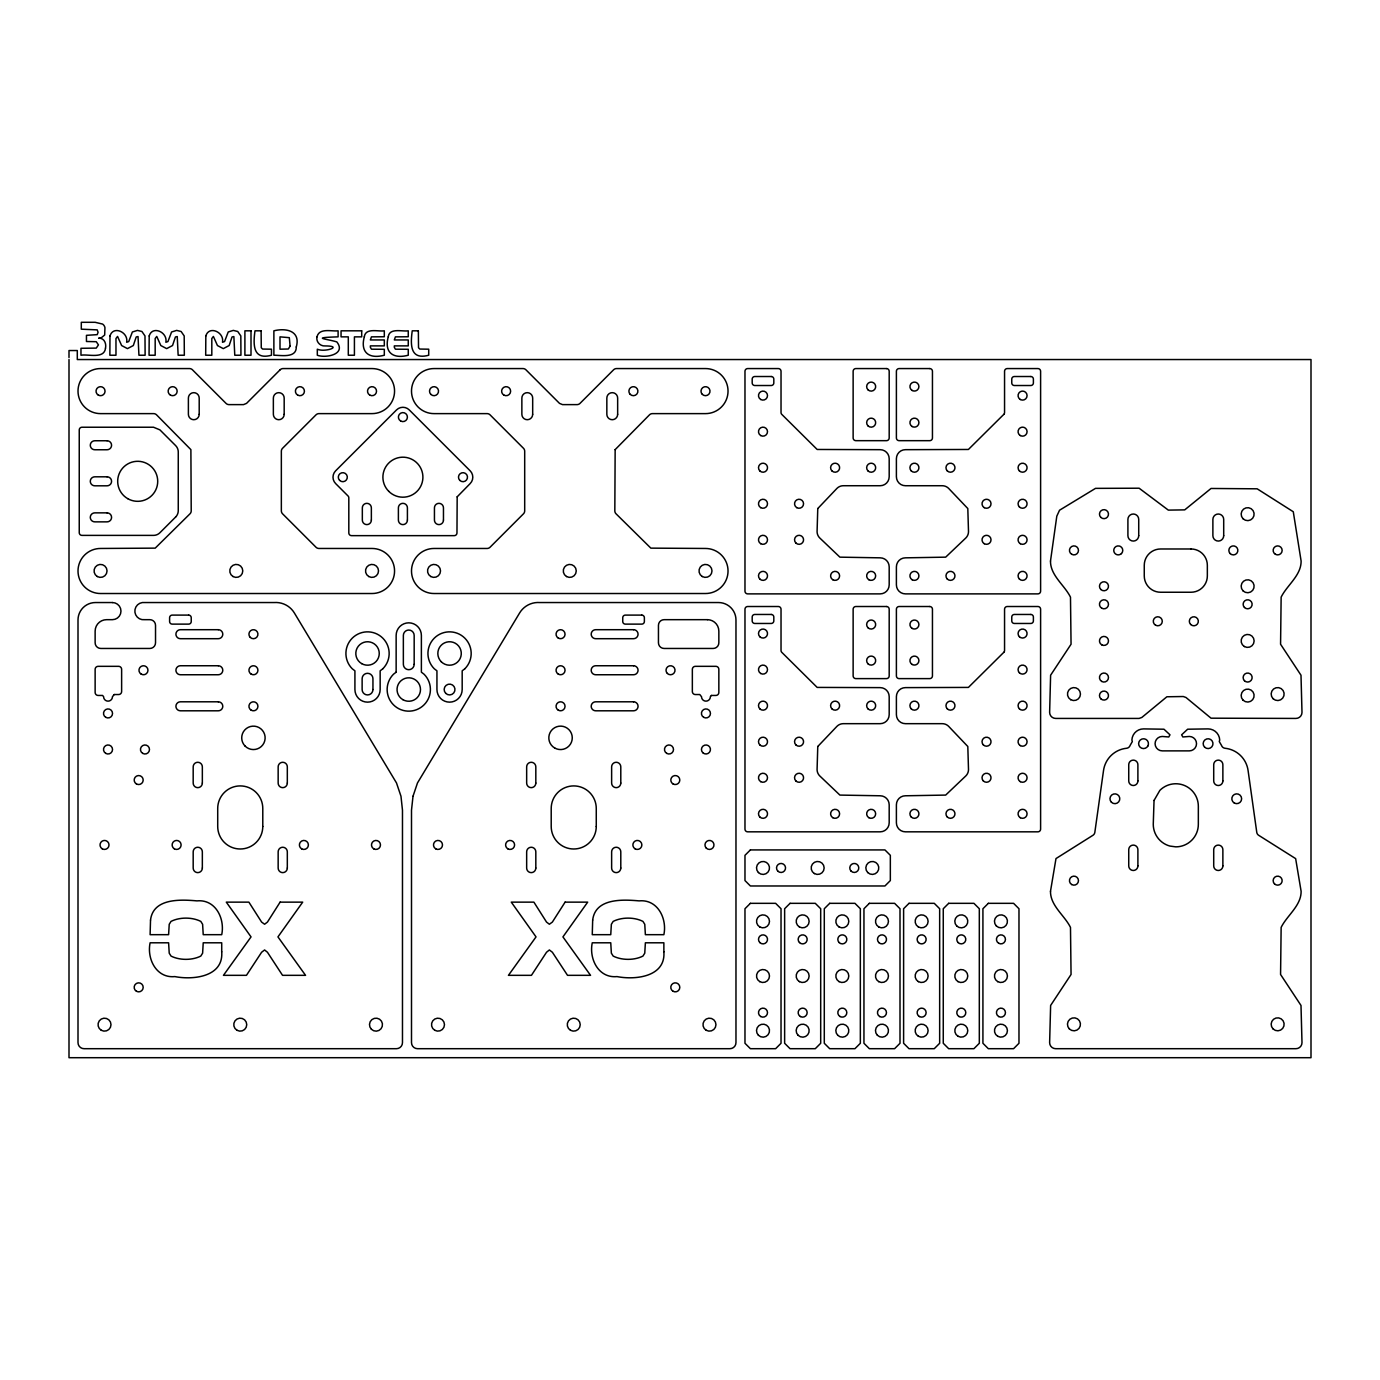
<?xml version="1.0" encoding="UTF-8"?>
<svg xmlns="http://www.w3.org/2000/svg" width="1380" height="1380" viewBox="0 0 1380 1380"><rect width="100%" height="100%" fill="white"/><g stroke="black" fill="none" stroke-linecap="round" stroke-linejoin="round"><path stroke-width="1.5" d="M69 357.558L69 350.537L77.297 350.537L77.297 359.542L1311 359.542L1311 1057.701L69 1057.701L69 359.542M1050.491 561.056C1050.335 575.512 1064.618 585.172 1070.483 597.161L1071.053 644.236L1050.611 675.217L1049.628 712.373A6.055 6.055 0 0 0 1055.683 718.428L1139.121 718.428L1141.847 717.445L1166.876 696.779L1183.281 696.52L1186.006 697.504L1211.036 718.187L1295.924 718.428A6.055 6.055 0 0 0 1301.995 712.373L1300.995 675.217L1280.571 644.236L1281.14 597.143C1287.005 585.172 1301.254 575.512 1301.116 561.056L1293.284 511.756L1257.163 488.813L1211.036 488.468L1184.73 509.875L1168.325 510.117L1139.121 488.209L1095.513 488.365L1059.547 510.22L1056.804 516.172L1050.491 561.056M1050.491 891.308C1050.335 905.763 1064.618 915.423 1070.483 927.412L1071.053 974.487L1050.629 1005.451L1049.628 1042.624A6.055 6.055 0 0 0 1055.683 1048.697L1295.924 1048.697A6.055 6.055 0 0 0 1301.995 1042.624L1300.995 1005.451L1280.571 974.487L1281.14 927.395C1287.005 915.423 1301.254 905.763 1301.116 891.308L1295.648 858.619L1258.784 835.366A4.244 4.244 0 0 1 1256.766 832.33L1248.072 770.454A25.927 25.927 0 0 0 1225.078 748.27A4.244 4.244 0 0 1 1221.507 745.407L1219.282 741.577L1219.713 740.008A11.627 11.627 0 0 0 1208.087 728.899L1187.645 729.209L1181.625 734.816L1182.85 736.972L1189.319 736.454A7.21 7.21 0 0 1 1196.529 743.665A7.21 7.21 0 0 1 1189.319 750.875L1162.288 750.875A7.21 7.21 0 0 1 1155.077 743.665A7.21 7.21 0 0 1 1162.288 736.454L1168.756 736.972L1169.981 734.816L1163.961 729.209L1143.52 728.899A11.627 11.627 0 0 0 1131.893 740.008L1132.324 741.577L1130.117 745.407A4.244 4.244 0 0 1 1126.528 748.27A25.927 25.927 0 0 0 1103.534 770.454L1094.84 832.33A4.244 4.244 0 0 1 1092.822 835.366L1055.993 858.567L1050.491 891.308M364.32 336.789C360.094 352.28 368.839 359.3 384.313 355.229L384.313 349.295L371.427 349.192L370.358 347.26L370.358 345.88L384.313 345.88L384.313 339.946L370.358 339.946L371.444 336.858L384.313 336.755L384.313 330.821C378.396 331.804 365.493 327.474 364.32 336.789M388.263 336.789C384.037 352.28 392.8 359.3 408.256 355.229L408.256 349.295L395.387 349.192L394.318 347.26L394.318 345.88L408.256 345.88L408.256 339.946L394.318 339.946L395.405 336.858L408.256 336.755L408.256 330.821C402.339 331.804 389.453 327.474 388.263 336.789M150.524 920.081L150.109 934.674L168.601 934.674L169.222 924.307L171.034 921.392C179.659 917.027 192.165 917.027 200.79 921.392L202.619 924.307L203.222 934.674L221.714 934.674C225.113 918.631 215.487 899.035 196.961 900.881C180.815 899.467 153.18 897.932 150.524 920.081M221.714 951.838C223.681 977.006 192.993 980.145 174.863 976.591C156.337 978.437 146.711 958.841 150.109 942.799L168.601 942.799L169.222 953.166L171.034 956.081C179.659 960.446 192.165 960.446 200.79 956.081L202.619 953.166L203.222 942.799L221.714 942.799L221.714 951.838M296.286 346.966C296.493 358.507 280.727 355.178 273.878 355.229L273.878 330.821C286.626 327.612 300.788 331.217 296.286 346.966M592.676 920.081L592.261 934.674L610.754 934.674L611.357 924.307L613.186 921.392C621.811 917.027 634.317 917.027 642.942 921.392L644.77 924.307L645.374 934.674L663.866 934.674C667.264 918.631 657.639 899.035 639.113 900.881C622.966 899.467 595.332 897.932 592.676 920.081M663.866 951.838C665.816 977.006 635.128 980.145 617.015 976.591C598.489 978.437 588.863 958.841 592.261 942.799L610.754 942.799L611.357 953.166L613.186 956.081C621.811 960.446 634.317 960.446 642.942 956.081L644.77 953.166L645.374 942.799L663.866 942.799L663.866 951.838M109.986 335.927L109.865 355.229L115.972 355.229L115.972 338.514L117.559 336.427L121.63 345.552L127.46 348.623L133.325 345.535L136.206 336.962L138.035 336.565L138.932 355.229L145.124 355.229L144.986 335.927L141.916 331.493L137.483 330.406L132.376 331.976L128.737 341.55L126.65 342.274C128.685 332.166 113.195 325.231 109.986 335.927M149.195 335.927L149.057 355.229L155.181 355.229L155.181 338.514L156.751 336.427L160.822 345.552L166.67 348.623L172.535 345.535L175.415 336.962L177.244 336.565L178.141 355.229L184.334 355.229L184.196 335.927L181.108 331.493L176.675 330.406L171.586 331.976L167.946 341.55L165.859 342.274C167.877 332.166 152.404 325.231 149.195 335.927M205.827 335.927L205.689 355.229L211.813 355.229L211.813 338.514L213.383 336.427L217.454 345.552L223.301 348.623L229.166 345.535L232.03 336.962L233.876 336.565L234.773 355.229L240.948 355.229L240.827 335.927L237.739 331.493L233.306 330.406L228.218 331.976L224.578 341.55L222.49 342.274C224.509 332.166 209.036 325.231 205.827 335.927M317.021 336.737C315.761 341.705 320.212 346.415 325.197 345.932C343.706 345.966 324.887 352.728 317.314 349.192L317.314 355.229C325.49 358.403 346.604 354.488 336.858 341.93C326.991 338.825 309.344 337.755 338.1 336.858L338.1 330.821C331.804 331.631 319.263 327.595 317.021 336.737M105.501 348.157C104.276 359.387 87.82 353.866 80.972 355.229L80.972 348.295L96.272 348.105L98.429 344.897L96.272 341.705L86.457 341.498L86.457 335.34L97.204 334.65L98.084 332.27L97.204 329.872L81.299 329.182L81.299 322.299L95.151 322.299L102.586 324.076A5.71 5.71 0 0 1 104.949 327.698L104.673 335.03L101.309 337.755L98.67 338.152C104.173 337.841 106.536 343.447 105.501 348.157M413.017 796.243L411.499 810.181L411.499 1042.624A6.055 6.055 0 0 0 417.502 1048.697L729.917 1048.697A6.055 6.055 0 0 0 735.971 1042.624L735.971 619.982A17.44 17.44 0 0 0 718.532 602.543L539.752 602.543A21.649 21.649 0 0 0 519.605 612.979L417.485 782.943L413.017 796.243M1154.042 800.452L1153.266 824.309A22.529 22.529 0 0 0 1169.964 846.078L1175.812 846.854A22.529 22.529 0 0 0 1198.34 824.309L1198.34 806.282A22.529 22.529 0 0 0 1159.873 790.361L1154.042 800.452M290.093 346.121L288.351 349.002L280.002 349.192L280.002 336.858L289.317 337.669L290.093 346.121M457.177 496.834L456.97 532.939A2.708 2.708 0 0 1 454.279 535.647L351.521 535.647A2.708 2.708 0 0 1 348.812 532.939L348.812 497.87A2.708 2.708 0 0 0 348.019 495.955L335.633 483.569A9.005 9.005 0 0 1 335.633 470.822L396.526 409.929A9.005 9.005 0 0 1 409.274 409.929L470.166 470.822A9.005 9.005 0 0 1 470.166 483.569L457.177 496.834M615.152 449.639L614.825 510.841A4.244 4.244 0 0 0 616.067 513.826L650.843 548.136L705.508 548.464A22.529 22.529 0 0 1 728.036 570.992A22.529 22.529 0 0 1 705.508 593.521L434.027 593.521A22.529 22.529 0 0 1 411.499 570.992A22.529 22.529 0 0 1 434.027 548.464L487.071 548.464A4.244 4.244 0 0 0 490.073 547.222L523.451 513.826A4.244 4.244 0 0 0 524.693 510.841L524.693 451.26A4.244 4.244 0 0 0 523.451 448.259L490.073 414.863A4.244 4.244 0 0 0 487.071 413.621L434.027 413.621A22.529 22.529 0 0 1 411.499 391.092A22.529 22.529 0 0 1 434.027 368.564L522.951 368.564A4.244 4.244 0 0 1 525.935 369.805L559.504 403.374L562.505 404.616L577.03 404.616A4.244 4.244 0 0 0 580.014 403.374L613.582 369.805A4.244 4.244 0 0 1 616.584 368.564L705.508 368.564A22.529 22.529 0 0 1 728.036 391.092A22.529 22.529 0 0 1 705.508 413.621L652.464 413.621A4.244 4.244 0 0 0 649.462 414.863L615.152 449.639M817.771 508.547L817.081 531.576A9.005 9.005 0 0 0 819.72 537.941L839.903 557.158L880.181 557.831A9.005 9.005 0 0 1 889.186 566.852L889.186 584.879A9.005 9.005 0 0 1 880.181 593.883L747.684 593.883A2.708 2.708 0 0 1 744.976 591.192L744.976 371.272A2.708 2.708 0 0 1 747.684 368.564L778.32 368.564A2.708 2.708 0 0 1 781.028 371.272L781.028 412.499A2.708 2.708 0 0 0 781.822 414.414L817.167 449.466L880.181 449.673A9.005 9.005 0 0 1 889.186 458.695L889.186 476.721A9.005 9.005 0 0 1 880.181 485.726L843.352 485.726A9.005 9.005 0 0 0 836.97 488.365L817.771 508.547M817.771 746.494L817.081 769.523A9.005 9.005 0 0 0 819.72 775.888L839.903 795.087L880.181 795.777A9.005 9.005 0 0 1 889.186 804.799L889.186 822.825A9.005 9.005 0 0 1 880.181 831.83L747.684 831.83A2.708 2.708 0 0 1 744.976 829.139L744.976 609.218A2.708 2.708 0 0 1 747.684 606.51L778.32 606.51A2.708 2.708 0 0 1 781.028 609.218L781.028 650.446A2.708 2.708 0 0 0 781.822 652.361L817.167 687.413L880.181 687.62A9.005 9.005 0 0 1 889.186 696.641L889.186 714.668A9.005 9.005 0 0 1 880.181 723.672L843.352 723.672A9.005 9.005 0 0 0 836.97 726.311L817.771 746.494M280.106 902.141L267.444 922.082L264.598 924.238L261.613 922.082L248.883 902.141L226.303 902.141L251.039 936.899L223.457 975.332L246.451 975.332L261.613 952.252L264.598 949.958L267.444 952.252L282.538 975.332L305.549 975.332L277.949 936.899L302.686 902.141L280.106 902.141M565.093 902.141L552.362 922.082L549.378 924.238L546.532 922.082L533.888 902.141L511.29 902.141L536.027 936.899L508.444 975.332L531.438 975.332L546.532 952.252L549.378 949.958L552.362 952.252L567.525 975.332L590.536 975.332L562.937 936.899L587.673 902.141L565.093 902.141M1147.798 746.132L1147.004 747.149A4.916 4.916 0 0 1 1138.914 745.355A4.916 4.916 0 0 1 1143.968 738.783A4.916 4.916 0 0 1 1147.798 746.132M114.195 694.537L112.453 696.727A4.416 4.416 0 0 1 108.02 701.144A4.416 4.416 0 0 1 103.604 696.727L102.586 695.451L98.135 695.451A2.984 2.984 0 0 1 95.134 692.45L95.134 669.335A2.984 2.984 0 0 1 98.135 666.333L118.646 666.333A2.984 2.984 0 0 1 121.63 669.335L121.63 691.553A2.984 2.984 0 0 1 118.646 694.537L114.195 694.537M711.39 695.451L710.372 696.727A4.416 4.416 0 0 1 705.956 701.144A4.416 4.416 0 0 1 701.523 696.727L699.781 694.537L695.33 694.537A2.984 2.984 0 0 1 692.346 691.553L692.346 669.335A2.984 2.984 0 0 1 695.33 666.333L715.858 666.333A2.984 2.984 0 0 1 718.842 669.335L718.842 692.45A2.984 2.984 0 0 1 715.858 695.451L711.39 695.451M280.106 369.805L246.537 403.374L243.536 404.616L229.028 404.616A4.244 4.244 0 0 1 226.027 403.374L192.458 369.805A4.244 4.244 0 0 0 189.457 368.564L100.55 368.564A22.529 22.529 0 0 0 78.005 391.092A22.529 22.529 0 0 0 100.55 413.621L153.594 413.621A4.244 4.244 0 0 1 156.578 414.863L190.888 449.639L191.216 510.841A4.244 4.244 0 0 1 189.974 513.826L155.216 548.136L100.55 548.464A22.529 22.529 0 0 0 78.005 570.992A22.529 22.529 0 0 0 100.55 593.521L372.014 593.521A22.529 22.529 0 0 0 394.559 570.992A22.529 22.529 0 0 0 372.014 548.464L318.97 548.464A4.244 4.244 0 0 1 315.986 547.222L282.589 513.826A4.244 4.244 0 0 1 281.348 510.841L281.348 451.26A4.244 4.244 0 0 1 282.589 448.259L315.986 414.863A4.244 4.244 0 0 1 318.97 413.621L372.014 413.621A22.529 22.529 0 0 0 394.559 391.092A22.529 22.529 0 0 0 372.014 368.564L283.107 368.564A4.244 4.244 0 0 0 280.106 369.805M175.622 517.034L159.908 532.749A9.005 9.005 0 0 1 153.525 535.388L81.955 535.388A2.708 2.708 0 0 1 79.246 532.68L79.246 429.939A2.708 2.708 0 0 1 81.955 427.231L153.525 427.231L159.908 429.87L175.622 445.585A9.005 9.005 0 0 1 178.262 451.967L178.262 510.652A9.005 9.005 0 0 1 175.622 517.034M1003.76 414.414L968.415 449.466L905.418 449.673A9.005 9.005 0 0 0 896.396 458.695L896.396 476.721A9.005 9.005 0 0 0 905.418 485.726L942.23 485.726A9.005 9.005 0 0 1 948.612 488.365L967.811 508.547L968.501 531.576A9.005 9.005 0 0 1 965.862 537.941L945.68 557.158L905.418 557.831A9.005 9.005 0 0 0 896.396 566.852L896.396 584.879A9.005 9.005 0 0 0 905.418 593.883L1037.898 593.883A2.708 2.708 0 0 0 1040.606 591.192L1040.606 371.272A2.708 2.708 0 0 0 1037.898 368.564L1007.262 368.564A2.708 2.708 0 0 0 1004.554 371.272L1004.554 412.499A2.708 2.708 0 0 1 1003.76 414.414M750.392 849.925L744.976 855.324L744.976 880.561L750.392 885.977L884.942 885.977L890.341 880.561L890.341 855.324L884.942 849.925L750.392 849.925M750.392 903.331L744.976 908.73L744.976 1043.28L750.392 1048.697L775.629 1048.697L781.028 1043.28L781.028 908.73L775.629 903.331L750.392 903.331M1003.76 652.361L968.415 687.413L905.418 687.62A9.005 9.005 0 0 0 896.396 696.641L896.396 714.668A9.005 9.005 0 0 0 905.418 723.672L942.23 723.672A9.005 9.005 0 0 1 948.612 726.311L967.811 746.494L968.501 769.523A9.005 9.005 0 0 1 965.862 775.888L945.68 795.087L905.418 795.777A9.005 9.005 0 0 0 896.396 804.799L896.396 822.825A9.005 9.005 0 0 0 905.418 831.83L1037.898 831.83A2.708 2.708 0 0 0 1040.606 829.139L1040.606 609.218A2.708 2.708 0 0 0 1037.898 606.51L1007.262 606.51A2.708 2.708 0 0 0 1004.554 609.218L1004.554 650.446A2.708 2.708 0 0 1 1003.76 652.361M790.05 903.331L784.634 908.73L784.634 1043.28L790.05 1048.697L815.287 1048.697L820.686 1043.28L820.686 908.73L815.287 903.331L790.05 903.331M829.708 903.331L824.291 908.73L824.291 1043.28L829.708 1048.697L854.945 1048.697L860.344 1043.28L860.344 908.73L854.945 903.331L829.708 903.331M869.366 903.331L863.949 908.73L863.949 1043.28L869.366 1048.697L894.602 1048.697L900.002 1043.28L900.002 908.73L894.602 903.331L869.366 903.331M909.023 903.331L903.607 908.73L903.607 1043.28L909.023 1048.697L934.26 1048.697L939.659 1043.28L939.659 908.73L934.26 903.331L909.023 903.331M948.681 903.331L943.265 908.73L943.265 1043.28L948.681 1048.697L973.918 1048.697L979.317 1043.28L979.317 908.73L973.918 903.331L948.681 903.331M988.339 903.331L982.922 908.73L982.922 1043.28L988.339 1048.697L1013.576 1048.697L1018.975 1043.28L1018.975 908.73L1013.576 903.331L988.339 903.331M382.829 668.765L380.156 670.818L380.156 689.534A12.61 12.61 0 0 1 367.546 702.144A12.61 12.61 0 0 1 354.919 689.534L354.919 670.818L352.245 668.765A21.631 21.631 0 0 1 352.245 638.181A21.631 21.631 0 0 1 382.829 638.181A21.631 21.631 0 0 1 382.829 668.765M396.146 672.181L393.473 674.234A21.631 21.631 0 0 0 393.473 704.818A21.631 21.631 0 0 0 424.074 704.818A21.631 21.631 0 0 0 424.074 674.234L421.383 672.181L421.383 635.456A12.61 12.61 0 0 0 408.773 622.829A12.61 12.61 0 0 0 396.146 635.456L396.146 672.181M464.853 668.765L462.179 670.818L462.179 689.534A12.61 12.61 0 0 1 449.552 702.144A12.61 12.61 0 0 1 436.943 689.534L436.943 670.818L434.269 668.765A21.631 21.631 0 0 1 434.269 638.181A21.631 21.631 0 0 1 464.853 638.181A21.631 21.631 0 0 1 464.853 668.765M1121.44 553.587L1120.508 554.294A4.502 4.502 0 0 1 1113.781 550.982A4.502 4.502 0 0 1 1119.422 546.049L1120.508 546.497A4.502 4.502 0 0 1 1121.44 553.587M251.005 330.821L244.898 330.821L244.898 355.229L251.005 355.229L251.005 330.821M261.113 330.821L254.989 330.821C253.058 344.828 252.868 360.318 271.463 355.229L271.463 349.192L262.562 349.054L261.269 347.743L261.113 330.821M361.698 330.821L341.05 330.821L341.05 336.858L348.295 336.858L348.295 355.229L354.419 355.229L354.419 336.858L361.698 336.858L361.698 330.821M418.364 330.821L412.24 330.821C410.309 344.828 410.119 360.318 428.714 355.229L428.714 349.192L419.813 349.054L418.52 347.743L418.364 330.821M886.477 368.564L855.841 368.564A2.708 2.708 0 0 0 853.133 371.272L853.133 437.96A2.708 2.708 0 0 0 855.841 440.669L886.477 440.669A2.708 2.708 0 0 0 889.186 437.96L889.186 371.272A2.708 2.708 0 0 0 886.477 368.564M929.741 368.564L899.105 368.564A2.708 2.708 0 0 0 896.396 371.272L896.396 437.96A2.708 2.708 0 0 0 899.105 440.669L929.741 440.669A2.708 2.708 0 0 0 932.449 437.96L932.449 371.272A2.708 2.708 0 0 0 929.741 368.564M771.23 376.516L754.791 376.516A2.588 2.588 0 0 0 752.186 379.103L752.186 382.933A2.588 2.588 0 0 0 754.791 385.52L771.23 385.52A2.588 2.588 0 0 0 773.818 382.933L773.818 379.103A2.588 2.588 0 0 0 771.23 376.516M1030.808 376.516L1014.369 376.516A2.588 2.588 0 0 0 1011.764 379.103L1011.764 382.933A2.588 2.588 0 0 0 1014.369 385.52L1030.808 385.52A2.588 2.588 0 0 0 1033.396 382.933L1033.396 379.103A2.588 2.588 0 0 0 1030.808 376.516M107.054 440.755L94.806 440.755A4.502 4.502 0 0 0 90.287 445.257A4.502 4.502 0 0 0 94.806 449.759L107.054 449.759A4.502 4.502 0 0 0 111.573 445.257A4.502 4.502 0 0 0 107.054 440.755M107.054 476.807L94.806 476.807A4.502 4.502 0 0 0 90.287 481.31A4.502 4.502 0 0 0 94.806 485.812L107.054 485.812A4.502 4.502 0 0 0 111.573 481.31A4.502 4.502 0 0 0 107.054 476.807M107.054 512.86L94.806 512.86A4.502 4.502 0 0 0 90.287 517.362A4.502 4.502 0 0 0 94.806 521.864L107.054 521.864A4.502 4.502 0 0 0 111.573 517.362A4.502 4.502 0 0 0 107.054 512.86M1191.044 548.981L1160.58 548.981A16.319 16.319 0 0 0 1144.262 565.283L1144.262 575.926A16.319 16.319 0 0 0 1160.58 592.244L1191.044 592.244A16.319 16.319 0 0 0 1207.345 575.926L1207.345 565.283A16.319 16.319 0 0 0 1191.044 548.981M112.418 602.543L95.444 602.543A17.44 17.44 0 0 0 78.005 619.982L78.005 1042.624A6.055 6.055 0 0 0 84.077 1048.697L396.474 1048.697A6.055 6.055 0 0 0 402.477 1042.624L402.477 810.181L400.976 796.243L396.491 782.943L294.371 612.979A21.649 21.649 0 0 0 274.223 602.543L142.347 602.543A8.642 8.642 0 0 0 134.93 612.254A8.642 8.642 0 0 0 144.641 619.672L149.868 619.672A5.658 5.658 0 0 1 155.526 625.33L155.526 642.787A5.658 5.658 0 0 1 149.868 648.462L100.792 648.462A5.658 5.658 0 0 1 95.134 642.787L95.134 631.109A11.454 11.454 0 0 1 106.588 619.672L112.418 619.672A8.556 8.556 0 0 0 120.974 611.099A8.556 8.556 0 0 0 112.418 602.543M886.477 606.51L855.841 606.51A2.708 2.708 0 0 0 853.133 609.218L853.133 675.907A2.708 2.708 0 0 0 855.841 678.615L886.477 678.615A2.708 2.708 0 0 0 889.186 675.907L889.186 609.218A2.708 2.708 0 0 0 886.477 606.51M929.741 606.51L899.105 606.51A2.708 2.708 0 0 0 896.396 609.218L896.396 675.907A2.708 2.708 0 0 0 899.105 678.615L929.741 678.615A2.708 2.708 0 0 0 932.449 675.907L932.449 609.218A2.708 2.708 0 0 0 929.741 606.51M771.23 614.462L754.791 614.462A2.588 2.588 0 0 0 752.186 617.05L752.186 620.879A2.588 2.588 0 0 0 754.791 623.467L771.23 623.467A2.588 2.588 0 0 0 773.818 620.879L773.818 617.05A2.588 2.588 0 0 0 771.23 614.462M1030.808 614.462L1014.369 614.462A2.588 2.588 0 0 0 1011.764 617.05L1011.764 620.879A2.588 2.588 0 0 0 1014.369 623.467L1030.808 623.467A2.588 2.588 0 0 0 1033.396 620.879L1033.396 617.05A2.588 2.588 0 0 0 1030.808 614.462M188.646 615.101L172.207 615.101A2.588 2.588 0 0 0 169.602 617.705L169.602 621.518A2.588 2.588 0 0 0 172.207 624.122L188.646 624.122A2.588 2.588 0 0 0 191.234 621.518L191.234 617.705A2.588 2.588 0 0 0 188.646 615.101M641.786 615.101L625.347 615.101A2.588 2.588 0 0 0 622.742 617.705L622.742 621.518A2.588 2.588 0 0 0 625.347 624.122L641.786 624.122A2.588 2.588 0 0 0 644.374 621.518L644.374 617.705A2.588 2.588 0 0 0 641.786 615.101M707.388 619.672L664.108 619.672A5.658 5.658 0 0 0 658.45 625.33L658.45 642.787A5.658 5.658 0 0 0 664.108 648.462L713.184 648.462A5.658 5.658 0 0 0 718.842 642.787L718.842 631.109A11.454 11.454 0 0 0 707.388 619.672M218.282 629.694L180.418 629.694A4.502 4.502 0 0 0 175.916 634.196A4.502 4.502 0 0 0 180.418 638.698L218.282 638.698A4.502 4.502 0 0 0 222.784 634.196A4.502 4.502 0 0 0 218.282 629.694M633.558 629.694L595.712 629.694A4.502 4.502 0 0 0 591.192 634.196A4.502 4.502 0 0 0 595.712 638.698L633.558 638.698A4.502 4.502 0 0 0 638.06 634.196A4.502 4.502 0 0 0 633.558 629.694M218.282 665.747L180.418 665.747A4.502 4.502 0 0 0 175.916 670.249A4.502 4.502 0 0 0 180.418 674.751L218.282 674.751A4.502 4.502 0 0 0 222.784 670.249A4.502 4.502 0 0 0 218.282 665.747M633.558 665.747L595.712 665.747A4.502 4.502 0 0 0 591.192 670.249A4.502 4.502 0 0 0 595.712 674.751L633.558 674.751A4.502 4.502 0 0 0 638.06 670.249A4.502 4.502 0 0 0 633.558 665.747M218.282 701.799L180.418 701.799A4.502 4.502 0 0 0 175.916 706.301A4.502 4.502 0 0 0 180.418 710.803L218.282 710.803A4.502 4.502 0 0 0 222.784 706.301A4.502 4.502 0 0 0 218.282 701.799M633.558 701.799L595.712 701.799A4.502 4.502 0 0 0 591.192 706.301A4.502 4.502 0 0 0 595.712 710.803L633.558 710.803A4.502 4.502 0 0 0 638.06 706.301A4.502 4.502 0 0 0 633.558 701.799M1223.698 535.647L1223.698 519.432A5.399 5.399 0 0 0 1218.299 514.016A5.399 5.399 0 0 0 1212.882 519.432L1212.882 535.647A5.399 5.399 0 0 0 1218.299 541.064A5.399 5.399 0 0 0 1223.698 535.647M1222.87 780.925L1222.87 764.71A4.571 4.571 0 0 0 1218.299 760.121A4.571 4.571 0 0 0 1213.71 764.71L1213.71 780.925A4.571 4.571 0 0 0 1218.299 785.513A4.571 4.571 0 0 0 1222.87 780.925M1222.87 865.898L1222.87 849.683A4.571 4.571 0 0 0 1218.299 845.095A4.571 4.571 0 0 0 1213.71 849.683L1213.71 865.898A4.571 4.571 0 0 0 1218.299 870.487A4.571 4.571 0 0 0 1222.87 865.898M1138.724 535.647L1138.724 519.432A5.399 5.399 0 0 0 1133.325 514.016A5.399 5.399 0 0 0 1127.909 519.432L1127.909 535.647A5.399 5.399 0 0 0 1133.325 541.064A5.399 5.399 0 0 0 1138.724 535.647M1137.896 780.925L1137.896 764.71A4.571 4.571 0 0 0 1133.325 760.121A4.571 4.571 0 0 0 1128.737 764.71L1128.737 780.925A4.571 4.571 0 0 0 1133.325 785.513A4.571 4.571 0 0 0 1137.896 780.925M1137.896 865.898L1137.896 849.683A4.571 4.571 0 0 0 1133.325 845.095A4.571 4.571 0 0 0 1128.737 849.683L1128.737 865.898A4.571 4.571 0 0 0 1133.325 870.487A4.571 4.571 0 0 0 1137.896 865.898M620.793 783.081L620.793 766.849A4.571 4.571 0 0 0 616.222 762.278A4.571 4.571 0 0 0 611.633 766.849L611.633 783.081A4.571 4.571 0 0 0 616.222 787.652A4.571 4.571 0 0 0 620.793 783.081M620.793 868.055L620.793 851.822A4.571 4.571 0 0 0 616.222 847.251A4.571 4.571 0 0 0 611.633 851.822L611.633 868.055A4.571 4.571 0 0 0 616.222 872.626A4.571 4.571 0 0 0 620.793 868.055M617.654 414.293L617.654 398.078A5.399 5.399 0 0 0 612.254 392.662A5.399 5.399 0 0 0 606.838 398.078L606.838 414.293A5.399 5.399 0 0 0 612.254 419.71A5.399 5.399 0 0 0 617.654 414.293M596.264 826.465L596.264 808.439A22.529 22.529 0 0 0 573.735 785.91A22.529 22.529 0 0 0 551.207 808.439L551.207 826.465A22.529 22.529 0 0 0 573.735 848.993A22.529 22.529 0 0 0 596.264 826.465M535.82 783.081L535.82 766.849A4.571 4.571 0 0 0 531.248 762.278A4.571 4.571 0 0 0 526.66 766.849L526.66 783.081A4.571 4.571 0 0 0 531.248 787.652A4.571 4.571 0 0 0 535.82 783.081M535.82 868.055L535.82 851.822A4.571 4.571 0 0 0 531.248 847.251A4.571 4.571 0 0 0 526.66 851.822L526.66 868.055A4.571 4.571 0 0 0 531.248 872.626A4.571 4.571 0 0 0 535.82 868.055M532.68 414.293L532.68 398.078A5.399 5.399 0 0 0 527.281 392.662A5.399 5.399 0 0 0 521.864 398.078L521.864 414.293A5.399 5.399 0 0 0 527.281 419.71A5.399 5.399 0 0 0 532.68 414.293M443.463 520.087L443.463 507.84A4.502 4.502 0 0 0 438.944 503.338A4.502 4.502 0 0 0 434.441 507.84L434.441 520.087A4.502 4.502 0 0 0 438.944 524.607A4.502 4.502 0 0 0 443.463 520.087M414.173 664.298L414.173 635.456A5.399 5.399 0 0 0 408.773 630.039A5.399 5.399 0 0 0 403.357 635.456L403.357 664.298A5.399 5.399 0 0 0 408.773 669.697A5.399 5.399 0 0 0 414.173 664.298M407.411 520.087L407.411 507.84A4.502 4.502 0 0 0 402.891 503.338A4.502 4.502 0 0 0 398.389 507.84L398.389 520.087A4.502 4.502 0 0 0 402.891 524.607A4.502 4.502 0 0 0 407.411 520.087M372.945 689.534L372.945 678.718A5.399 5.399 0 0 0 367.546 673.302A5.399 5.399 0 0 0 362.129 678.718L362.129 689.534A5.399 5.399 0 0 0 367.546 694.934A5.399 5.399 0 0 0 372.945 689.534M371.358 520.087L371.358 507.84A4.502 4.502 0 0 0 366.839 503.338A4.502 4.502 0 0 0 362.336 507.84L362.336 520.087A4.502 4.502 0 0 0 366.839 524.607A4.502 4.502 0 0 0 371.358 520.087M287.316 783.081L287.316 766.849A4.571 4.571 0 0 0 282.728 762.278A4.571 4.571 0 0 0 278.156 766.849L278.156 783.081A4.571 4.571 0 0 0 282.728 787.652A4.571 4.571 0 0 0 287.316 783.081M287.316 868.055L287.316 851.822A4.571 4.571 0 0 0 282.728 847.251A4.571 4.571 0 0 0 278.156 851.822L278.156 868.055A4.571 4.571 0 0 0 282.728 872.626A4.571 4.571 0 0 0 287.316 868.055M284.177 414.293L284.177 398.078A5.399 5.399 0 0 0 278.777 392.662A5.399 5.399 0 0 0 273.361 398.078L273.361 414.293A5.399 5.399 0 0 0 278.777 419.71A5.399 5.399 0 0 0 284.177 414.293M262.787 826.465L262.787 808.439A22.529 22.529 0 0 0 240.241 785.91A22.529 22.529 0 0 0 217.712 808.439L217.712 826.465A22.529 22.529 0 0 0 240.241 848.993A22.529 22.529 0 0 0 262.787 826.465M202.343 783.081L202.343 766.849A4.571 4.571 0 0 0 197.754 762.278A4.571 4.571 0 0 0 193.183 766.849L193.183 783.081A4.571 4.571 0 0 0 197.754 787.652A4.571 4.571 0 0 0 202.343 783.081M202.343 868.055L202.343 851.822A4.571 4.571 0 0 0 197.754 847.251A4.571 4.571 0 0 0 193.183 851.822L193.183 868.055A4.571 4.571 0 0 0 197.754 872.626A4.571 4.571 0 0 0 202.343 868.055M199.203 414.293L199.203 398.078A5.399 5.399 0 0 0 193.787 392.662A5.399 5.399 0 0 0 188.387 398.078L188.387 414.293A5.399 5.399 0 0 0 193.787 419.71A5.399 5.399 0 0 0 199.203 414.293M297.666 395.094A4.502 4.502 0 0 0 304.428 391.178A4.502 4.502 0 0 0 297.666 387.28A4.502 4.502 0 0 0 297.666 395.094M400.649 421.004A4.502 4.502 0 0 0 407.411 417.105A4.502 4.502 0 0 0 400.649 413.207A4.502 4.502 0 0 0 400.649 421.004M759.811 708.837A4.502 4.502 0 0 0 767.366 706.819A4.502 4.502 0 0 0 761.846 701.299A4.502 4.502 0 0 0 759.811 708.837M795.863 744.889A4.502 4.502 0 0 0 803.419 742.871A4.502 4.502 0 0 0 797.899 737.351A4.502 4.502 0 0 0 795.863 744.889M831.916 708.837A4.502 4.502 0 0 0 839.471 706.819A4.502 4.502 0 0 0 833.951 701.299A4.502 4.502 0 0 0 831.916 708.837M795.863 780.942A4.502 4.502 0 0 0 803.419 778.924A4.502 4.502 0 0 0 797.899 773.404A4.502 4.502 0 0 0 795.863 780.942M867.968 708.837A4.502 4.502 0 0 0 875.524 706.819A4.502 4.502 0 0 0 870.004 701.299A4.502 4.502 0 0 0 867.968 708.837M868.917 817.719A4.502 4.502 0 0 0 875.662 813.803A4.502 4.502 0 0 0 868.917 809.905A4.502 4.502 0 0 0 868.917 817.719M832.865 817.719A4.502 4.502 0 0 0 839.609 813.803A4.502 4.502 0 0 0 832.865 809.905A4.502 4.502 0 0 0 832.865 817.719M759.811 636.732A4.502 4.502 0 0 0 767.366 634.714A4.502 4.502 0 0 0 761.846 629.194A4.502 4.502 0 0 0 759.811 636.732M759.811 816.995A4.502 4.502 0 0 0 767.366 814.976A4.502 4.502 0 0 0 761.846 809.456A4.502 4.502 0 0 0 759.811 816.995M630.212 394.37A4.502 4.502 0 0 0 637.75 392.351A4.502 4.502 0 0 0 632.23 386.831A4.502 4.502 0 0 0 630.212 394.37M760.76 1016.543A4.502 4.502 0 0 0 767.504 1012.644A4.502 4.502 0 0 0 760.76 1008.728A4.502 4.502 0 0 0 760.76 1016.543M758.414 1035.259A6.486 6.486 0 0 0 769.281 1032.344A6.486 6.486 0 0 0 761.329 1024.391A6.486 6.486 0 0 0 758.414 1035.259M759.811 942.557A4.502 4.502 0 0 0 767.366 940.539A4.502 4.502 0 0 0 761.846 935.019A4.502 4.502 0 0 0 759.811 942.557M759.759 981.628A6.486 6.486 0 0 0 769.488 976.005A6.486 6.486 0 0 0 759.759 970.381A6.486 6.486 0 0 0 759.759 981.628M759.759 926.963A6.486 6.486 0 0 0 769.488 921.357A6.486 6.486 0 0 0 759.759 915.734A6.486 6.486 0 0 0 759.759 926.963M800.417 1016.543A4.502 4.502 0 0 0 807.162 1012.644A4.502 4.502 0 0 0 800.417 1008.728A4.502 4.502 0 0 0 800.417 1016.543M798.071 1035.259A6.486 6.486 0 0 0 808.939 1032.344A6.486 6.486 0 0 0 800.986 1024.391A6.486 6.486 0 0 0 798.071 1035.259M799.468 942.557A4.502 4.502 0 0 0 807.024 940.539A4.502 4.502 0 0 0 801.504 935.019A4.502 4.502 0 0 0 799.468 942.557M799.417 981.628A6.486 6.486 0 0 0 809.146 976.005A6.486 6.486 0 0 0 799.417 970.381A6.486 6.486 0 0 0 799.417 981.628M799.417 926.963A6.486 6.486 0 0 0 809.146 921.357A6.486 6.486 0 0 0 799.417 915.734A6.486 6.486 0 0 0 799.417 926.963M840.075 1016.543A4.502 4.502 0 0 0 846.82 1012.644A4.502 4.502 0 0 0 840.075 1008.728A4.502 4.502 0 0 0 840.075 1016.543M837.729 1035.259A6.486 6.486 0 0 0 848.596 1032.344A6.486 6.486 0 0 0 840.644 1024.391A6.486 6.486 0 0 0 837.729 1035.259M839.126 942.557A4.502 4.502 0 0 0 846.682 940.539A4.502 4.502 0 0 0 841.162 935.019A4.502 4.502 0 0 0 839.126 942.557M839.075 981.628A6.486 6.486 0 0 0 848.804 976.005A6.486 6.486 0 0 0 839.075 970.381A6.486 6.486 0 0 0 839.075 981.628M839.075 926.963A6.486 6.486 0 0 0 848.804 921.357A6.486 6.486 0 0 0 839.075 915.734A6.486 6.486 0 0 0 839.075 926.963M879.733 1016.543A4.502 4.502 0 0 0 886.477 1012.644A4.502 4.502 0 0 0 879.733 1008.728A4.502 4.502 0 0 0 879.733 1016.543M877.387 1035.259A6.486 6.486 0 0 0 888.254 1032.344A6.486 6.486 0 0 0 880.302 1024.391A6.486 6.486 0 0 0 877.387 1035.259M878.784 942.557A4.502 4.502 0 0 0 886.34 940.539A4.502 4.502 0 0 0 880.82 935.019A4.502 4.502 0 0 0 878.784 942.557M878.732 981.628A6.486 6.486 0 0 0 888.461 976.005A6.486 6.486 0 0 0 878.732 970.381A6.486 6.486 0 0 0 878.732 981.628M878.732 926.963A6.486 6.486 0 0 0 888.461 921.357A6.486 6.486 0 0 0 878.732 915.734A6.486 6.486 0 0 0 878.732 926.963M919.391 1016.543A4.502 4.502 0 0 0 926.135 1012.644A4.502 4.502 0 0 0 919.391 1008.728A4.502 4.502 0 0 0 919.391 1016.543M918.39 1036.277A6.486 6.486 0 0 0 928.119 1030.67A6.486 6.486 0 0 0 918.39 1025.047A6.486 6.486 0 0 0 918.39 1036.277M918.442 942.557A4.502 4.502 0 0 0 925.997 940.539A4.502 4.502 0 0 0 920.477 935.019A4.502 4.502 0 0 0 918.442 942.557M918.39 981.628A6.486 6.486 0 0 0 928.119 976.005A6.486 6.486 0 0 0 918.39 970.381A6.486 6.486 0 0 0 918.39 981.628M918.39 926.963A6.486 6.486 0 0 0 928.119 921.357A6.486 6.486 0 0 0 918.39 915.734A6.486 6.486 0 0 0 918.39 926.963M959.048 1016.543A4.502 4.502 0 0 0 965.793 1012.644A4.502 4.502 0 0 0 959.048 1008.728A4.502 4.502 0 0 0 959.048 1016.543M958.048 1036.277A6.486 6.486 0 0 0 967.777 1030.67A6.486 6.486 0 0 0 958.048 1025.047A6.486 6.486 0 0 0 958.048 1036.277M958.1 942.557A4.502 4.502 0 0 0 965.638 940.539A4.502 4.502 0 0 0 960.135 935.019A4.502 4.502 0 0 0 958.1 942.557M958.048 981.628A6.486 6.486 0 0 0 967.777 976.005A6.486 6.486 0 0 0 958.048 970.381A6.486 6.486 0 0 0 958.048 981.628M956.702 925.946A6.486 6.486 0 0 0 967.57 923.03A6.486 6.486 0 0 0 959.617 915.078A6.486 6.486 0 0 0 956.702 925.946M1274.465 883.838A4.502 4.502 0 0 0 1282.003 881.82A4.502 4.502 0 0 0 1276.483 876.3A4.502 4.502 0 0 0 1274.465 883.838M1111.4 802.229A4.916 4.916 0 0 0 1119.629 800.02A4.916 4.916 0 0 0 1113.608 794.018A4.916 4.916 0 0 0 1111.4 802.229M1071.708 884.545A4.502 4.502 0 0 0 1078.47 880.647A4.502 4.502 0 0 0 1071.708 876.749A4.502 4.502 0 0 0 1071.708 884.545M1273.067 1028.911A6.486 6.486 0 0 0 1283.918 1025.995A6.486 6.486 0 0 0 1275.965 1018.043A6.486 6.486 0 0 0 1273.067 1028.911M1204.602 747.149A4.916 4.916 0 0 0 1212.813 744.941A4.916 4.916 0 0 0 1206.793 738.921A4.916 4.916 0 0 0 1204.602 747.149M1234.272 803.005A4.916 4.916 0 0 0 1241.638 798.761A4.916 4.916 0 0 0 1234.272 794.5A4.916 4.916 0 0 0 1234.272 803.005M1069.362 1028.911A6.486 6.486 0 0 0 1080.23 1025.995A6.486 6.486 0 0 0 1072.277 1018.043A6.486 6.486 0 0 0 1069.362 1028.911M1070.708 699.677A6.486 6.486 0 0 0 1080.454 694.071A6.486 6.486 0 0 0 1070.708 688.448A6.486 6.486 0 0 0 1070.708 699.677M1155.526 625.175A4.502 4.502 0 0 0 1162.288 621.276A4.502 4.502 0 0 0 1155.526 617.377A4.502 4.502 0 0 0 1155.526 625.175M1101.723 681.444A4.502 4.502 0 0 0 1108.485 677.545A4.502 4.502 0 0 0 1101.723 673.647A4.502 4.502 0 0 0 1101.723 681.444M1100.792 698.763A4.502 4.502 0 0 0 1108.33 696.745A4.502 4.502 0 0 0 1102.81 691.225A4.502 4.502 0 0 0 1100.792 698.763M1230.167 553.587A4.502 4.502 0 0 0 1237.705 551.569A4.502 4.502 0 0 0 1232.185 546.049A4.502 4.502 0 0 0 1230.167 553.587M1243.052 518.742A6.486 6.486 0 0 0 1253.902 515.844A6.486 6.486 0 0 0 1245.95 507.892A6.486 6.486 0 0 0 1243.052 518.742M1101.723 608.201A4.502 4.502 0 0 0 1108.485 604.285A4.502 4.502 0 0 0 1101.723 600.386A4.502 4.502 0 0 0 1101.723 608.201M1101.723 644.822A4.502 4.502 0 0 0 1108.485 640.924A4.502 4.502 0 0 0 1101.723 637.025A4.502 4.502 0 0 0 1101.723 644.822M1275.396 554.294A4.502 4.502 0 0 0 1282.158 550.396A4.502 4.502 0 0 0 1275.396 546.497A4.502 4.502 0 0 0 1275.396 554.294M1100.792 517.345A4.502 4.502 0 0 0 1108.33 515.327A4.502 4.502 0 0 0 1102.81 509.807A4.502 4.502 0 0 0 1100.792 517.345M1071.708 554.294A4.502 4.502 0 0 0 1078.47 550.396A4.502 4.502 0 0 0 1071.708 546.497A4.502 4.502 0 0 0 1071.708 554.294M1100.792 589.45A4.502 4.502 0 0 0 1108.33 587.432A4.502 4.502 0 0 0 1102.81 581.911A4.502 4.502 0 0 0 1100.792 589.45M1244.398 646.547A6.486 6.486 0 0 0 1254.127 640.924A6.486 6.486 0 0 0 1244.398 635.3A6.486 6.486 0 0 0 1244.398 646.547M1243.052 700.16A6.486 6.486 0 0 0 1253.902 697.262A6.486 6.486 0 0 0 1245.95 689.31A6.486 6.486 0 0 0 1243.052 700.16M1273.067 698.659A6.486 6.486 0 0 0 1283.918 695.744A6.486 6.486 0 0 0 1275.965 687.792A6.486 6.486 0 0 0 1273.067 698.659M1190.647 624.467A4.502 4.502 0 0 0 1198.185 622.449A4.502 4.502 0 0 0 1192.665 616.929A4.502 4.502 0 0 0 1190.647 624.467M1244.449 680.737A4.502 4.502 0 0 0 1251.988 678.718A4.502 4.502 0 0 0 1246.468 673.198A4.502 4.502 0 0 0 1244.449 680.737M1244.449 607.476A4.502 4.502 0 0 0 1251.988 605.458A4.502 4.502 0 0 0 1246.468 599.938A4.502 4.502 0 0 0 1244.449 607.476M1243.052 590.847A6.486 6.486 0 0 0 1253.902 587.949A6.486 6.486 0 0 0 1245.95 579.997A6.486 6.486 0 0 0 1243.052 590.847M97.307 576.53A6.486 6.486 0 0 0 107.036 570.906A6.486 6.486 0 0 0 97.307 565.283A6.486 6.486 0 0 0 97.307 576.53M233.03 576.53A6.486 6.486 0 0 0 242.777 570.906A6.486 6.486 0 0 0 233.03 565.283A6.486 6.486 0 0 0 233.03 576.53M368.771 576.53A6.486 6.486 0 0 0 378.517 570.906A6.486 6.486 0 0 0 368.771 565.283A6.486 6.486 0 0 0 368.771 576.53M369.771 395.094A4.502 4.502 0 0 0 376.533 391.178A4.502 4.502 0 0 0 369.771 387.28A4.502 4.502 0 0 0 369.771 395.094M170.395 395.094A4.502 4.502 0 0 0 177.158 391.178A4.502 4.502 0 0 0 170.395 387.28A4.502 4.502 0 0 0 170.395 395.094M98.29 395.094A4.502 4.502 0 0 0 105.053 391.178A4.502 4.502 0 0 0 98.29 387.28A4.502 4.502 0 0 0 98.29 395.094M566.525 576.53A6.486 6.486 0 0 0 576.254 570.906A6.486 6.486 0 0 0 566.525 565.283A6.486 6.486 0 0 0 566.525 576.53M702.265 576.53A6.486 6.486 0 0 0 711.994 570.906A6.486 6.486 0 0 0 702.265 565.283A6.486 6.486 0 0 0 702.265 576.53M430.784 576.53A6.486 6.486 0 0 0 440.513 570.906A6.486 6.486 0 0 0 430.784 565.283A6.486 6.486 0 0 0 430.784 576.53M503.873 395.094A4.502 4.502 0 0 0 510.635 391.178A4.502 4.502 0 0 0 503.873 387.28A4.502 4.502 0 0 0 503.873 395.094M702.317 394.37A4.502 4.502 0 0 0 709.855 392.351A4.502 4.502 0 0 0 704.335 386.831A4.502 4.502 0 0 0 702.317 394.37M430.836 394.37A4.502 4.502 0 0 0 438.374 392.351A4.502 4.502 0 0 0 432.854 386.831A4.502 4.502 0 0 0 430.836 394.37M459.799 480.378A4.502 4.502 0 0 0 467.337 478.36A4.502 4.502 0 0 0 461.817 472.84A4.502 4.502 0 0 0 459.799 480.378M339.618 480.378A4.502 4.502 0 0 0 347.156 478.36A4.502 4.502 0 0 0 341.636 472.84A4.502 4.502 0 0 0 339.618 480.378M388.746 491.332A20.01 20.01 0 0 0 422.228 482.362A20.01 20.01 0 0 0 397.716 457.867A20.01 20.01 0 0 0 388.746 491.332M127.702 498.646A20.01 20.01 0 0 0 157.717 481.31A20.01 20.01 0 0 0 127.702 463.973A20.01 20.01 0 0 0 127.702 498.646M434.752 1030.274A6.486 6.486 0 0 0 444.481 1024.667A6.486 6.486 0 0 0 434.752 1019.044A6.486 6.486 0 0 0 434.752 1030.274M558.296 638.095A4.502 4.502 0 0 0 565.058 634.196A4.502 4.502 0 0 0 558.296 630.298A4.502 4.502 0 0 0 558.296 638.095M558.296 674.147A4.502 4.502 0 0 0 565.058 670.249A4.502 4.502 0 0 0 558.296 666.35A4.502 4.502 0 0 0 558.296 674.147M558.296 710.2A4.502 4.502 0 0 0 565.058 706.301A4.502 4.502 0 0 0 558.296 702.403A4.502 4.502 0 0 0 558.296 710.2M507.84 848.838A4.502 4.502 0 0 0 514.602 844.94A4.502 4.502 0 0 0 507.84 841.041A4.502 4.502 0 0 0 507.84 848.838M706.215 1030.274A6.486 6.486 0 0 0 715.961 1024.667A6.486 6.486 0 0 0 706.215 1019.044A6.486 6.486 0 0 0 706.215 1030.274M570.492 1030.274A6.486 6.486 0 0 0 580.221 1024.667A6.486 6.486 0 0 0 570.492 1019.044A6.486 6.486 0 0 0 570.492 1030.274M673.043 991.254A4.502 4.502 0 0 0 679.805 987.338A4.502 4.502 0 0 0 673.043 983.44A4.502 4.502 0 0 0 673.043 991.254M703.697 717.341A4.502 4.502 0 0 0 710.459 713.443A4.502 4.502 0 0 0 703.697 709.527A4.502 4.502 0 0 0 703.697 717.341M702.765 752.669A4.502 4.502 0 0 0 710.303 750.651A4.502 4.502 0 0 0 704.783 745.131A4.502 4.502 0 0 0 702.765 752.669M666.747 753.394A4.502 4.502 0 0 0 673.509 749.495A4.502 4.502 0 0 0 666.747 745.58A4.502 4.502 0 0 0 666.747 753.394M635.111 848.838A4.502 4.502 0 0 0 641.873 844.94A4.502 4.502 0 0 0 635.111 841.041A4.502 4.502 0 0 0 635.111 848.838M706.284 848.131A4.502 4.502 0 0 0 713.822 846.113A4.502 4.502 0 0 0 708.302 840.593A4.502 4.502 0 0 0 706.284 848.131M673.043 783.943A4.502 4.502 0 0 0 679.805 780.045A4.502 4.502 0 0 0 673.043 776.147A4.502 4.502 0 0 0 673.043 783.943M136.43 991.254A4.502 4.502 0 0 0 143.192 987.338A4.502 4.502 0 0 0 136.43 983.44A4.502 4.502 0 0 0 136.43 991.254M371.393 1029.256A6.486 6.486 0 0 0 382.26 1026.341A6.486 6.486 0 0 0 374.308 1018.388A6.486 6.486 0 0 0 371.393 1029.256M251.177 674.147A4.502 4.502 0 0 0 257.939 670.249A4.502 4.502 0 0 0 251.177 666.35A4.502 4.502 0 0 0 251.177 674.147M251.177 710.2A4.502 4.502 0 0 0 257.939 706.301A4.502 4.502 0 0 0 251.177 702.403A4.502 4.502 0 0 0 251.177 710.2M250.246 637.388A4.502 4.502 0 0 0 257.784 635.369A4.502 4.502 0 0 0 252.264 629.849A4.502 4.502 0 0 0 250.246 637.388M236.998 1030.274A6.486 6.486 0 0 0 246.744 1024.667A6.486 6.486 0 0 0 236.998 1019.044A6.486 6.486 0 0 0 236.998 1030.274M301.634 848.838A4.502 4.502 0 0 0 308.396 844.94A4.502 4.502 0 0 0 301.634 841.041A4.502 4.502 0 0 0 301.634 848.838M373.738 848.838A4.502 4.502 0 0 0 380.483 844.94A4.502 4.502 0 0 0 373.738 841.041A4.502 4.502 0 0 0 373.738 848.838M101.275 1030.274A6.486 6.486 0 0 0 111.004 1024.667A6.486 6.486 0 0 0 101.275 1019.044A6.486 6.486 0 0 0 101.275 1030.274M105.777 717.341A4.502 4.502 0 0 0 112.539 713.443A4.502 4.502 0 0 0 105.777 709.527A4.502 4.502 0 0 0 105.777 717.341M141.209 674.147A4.502 4.502 0 0 0 147.971 670.249A4.502 4.502 0 0 0 141.209 666.35A4.502 4.502 0 0 0 141.209 674.147M105.777 753.394A4.502 4.502 0 0 0 112.539 749.495A4.502 4.502 0 0 0 105.777 745.58A4.502 4.502 0 0 0 105.777 753.394M142.726 753.394A4.502 4.502 0 0 0 149.488 749.495A4.502 4.502 0 0 0 142.726 745.58A4.502 4.502 0 0 0 142.726 753.394M174.363 848.838A4.502 4.502 0 0 0 181.125 844.94A4.502 4.502 0 0 0 174.363 841.041A4.502 4.502 0 0 0 174.363 848.838M102.258 848.838A4.502 4.502 0 0 0 109.02 844.94A4.502 4.502 0 0 0 102.258 841.041A4.502 4.502 0 0 0 102.258 848.838M136.43 783.943A4.502 4.502 0 0 0 143.192 780.045A4.502 4.502 0 0 0 136.43 776.147A4.502 4.502 0 0 0 136.43 783.943M435.735 848.838A4.502 4.502 0 0 0 442.497 844.94A4.502 4.502 0 0 0 435.735 841.041A4.502 4.502 0 0 0 435.735 848.838M667.334 673.44A4.502 4.502 0 0 0 674.872 671.422A4.502 4.502 0 0 0 669.352 665.902A4.502 4.502 0 0 0 667.334 673.44M867.968 627.727A4.502 4.502 0 0 0 875.524 625.692A4.502 4.502 0 0 0 870.004 620.172A4.502 4.502 0 0 0 867.968 627.727M867.968 663.78A4.502 4.502 0 0 0 875.524 661.745A4.502 4.502 0 0 0 870.004 656.225A4.502 4.502 0 0 0 867.968 663.78M760.76 673.509A4.502 4.502 0 0 0 767.504 669.593A4.502 4.502 0 0 0 760.76 665.695A4.502 4.502 0 0 0 760.76 673.509M759.811 744.889A4.502 4.502 0 0 0 767.366 742.871A4.502 4.502 0 0 0 761.846 737.351A4.502 4.502 0 0 0 759.811 744.889M760.76 781.667A4.502 4.502 0 0 0 767.504 777.751A4.502 4.502 0 0 0 760.76 773.852A4.502 4.502 0 0 0 760.76 781.667M912.18 628.435A4.502 4.502 0 0 0 918.925 624.536A4.502 4.502 0 0 0 912.18 620.638A4.502 4.502 0 0 0 912.18 628.435M912.18 664.487A4.502 4.502 0 0 0 918.925 660.589A4.502 4.502 0 0 0 912.18 656.69A4.502 4.502 0 0 0 912.18 664.487M1019.389 708.837A4.502 4.502 0 0 0 1026.927 706.819A4.502 4.502 0 0 0 1021.424 701.299A4.502 4.502 0 0 0 1019.389 708.837M983.336 744.889A4.502 4.502 0 0 0 990.875 742.871A4.502 4.502 0 0 0 985.372 737.351A4.502 4.502 0 0 0 983.336 744.889M947.284 708.837A4.502 4.502 0 0 0 954.822 706.819A4.502 4.502 0 0 0 949.319 701.299A4.502 4.502 0 0 0 947.284 708.837M983.336 780.942A4.502 4.502 0 0 0 990.875 778.924A4.502 4.502 0 0 0 985.372 773.404A4.502 4.502 0 0 0 983.336 780.942M911.231 708.837A4.502 4.502 0 0 0 918.787 706.819A4.502 4.502 0 0 0 913.267 701.299A4.502 4.502 0 0 0 911.231 708.837M911.231 816.995A4.502 4.502 0 0 0 918.787 814.976A4.502 4.502 0 0 0 913.267 809.456A4.502 4.502 0 0 0 911.231 816.995M947.284 816.995A4.502 4.502 0 0 0 954.822 814.976A4.502 4.502 0 0 0 949.319 809.456A4.502 4.502 0 0 0 947.284 816.995M1019.389 636.732A4.502 4.502 0 0 0 1026.927 634.714A4.502 4.502 0 0 0 1021.424 629.194A4.502 4.502 0 0 0 1019.389 636.732M1020.32 817.719A4.502 4.502 0 0 0 1027.082 813.803A4.502 4.502 0 0 0 1020.32 809.905A4.502 4.502 0 0 0 1020.32 817.719M1019.389 672.784A4.502 4.502 0 0 0 1026.927 670.766A4.502 4.502 0 0 0 1021.424 665.246A4.502 4.502 0 0 0 1019.389 672.784M1020.32 745.614A4.502 4.502 0 0 0 1027.082 741.698A4.502 4.502 0 0 0 1020.32 737.8A4.502 4.502 0 0 0 1020.32 745.614M1020.32 781.667A4.502 4.502 0 0 0 1027.082 777.751A4.502 4.502 0 0 0 1020.32 773.852A4.502 4.502 0 0 0 1020.32 781.667M759.811 470.891A4.502 4.502 0 0 0 767.366 468.872A4.502 4.502 0 0 0 761.846 463.352A4.502 4.502 0 0 0 759.811 470.891M796.812 507.668A4.502 4.502 0 0 0 803.557 503.752A4.502 4.502 0 0 0 796.812 499.853A4.502 4.502 0 0 0 796.812 507.668M831.916 470.891A4.502 4.502 0 0 0 839.471 468.872A4.502 4.502 0 0 0 833.951 463.352A4.502 4.502 0 0 0 831.916 470.891M795.863 542.995A4.502 4.502 0 0 0 803.419 540.977A4.502 4.502 0 0 0 797.899 535.457A4.502 4.502 0 0 0 795.863 542.995M867.968 470.891A4.502 4.502 0 0 0 875.524 468.872A4.502 4.502 0 0 0 870.004 463.352A4.502 4.502 0 0 0 867.968 470.891M868.917 579.773A4.502 4.502 0 0 0 875.662 575.857A4.502 4.502 0 0 0 868.917 571.958A4.502 4.502 0 0 0 868.917 579.773M832.865 579.773A4.502 4.502 0 0 0 839.609 575.857A4.502 4.502 0 0 0 832.865 571.958A4.502 4.502 0 0 0 832.865 579.773M760.76 399.51A4.502 4.502 0 0 0 767.504 395.594A4.502 4.502 0 0 0 760.76 391.696A4.502 4.502 0 0 0 760.76 399.51M759.811 579.048A4.502 4.502 0 0 0 767.366 577.03A4.502 4.502 0 0 0 761.846 571.51A4.502 4.502 0 0 0 759.811 579.048M760.76 435.562A4.502 4.502 0 0 0 767.504 431.647A4.502 4.502 0 0 0 760.76 427.748A4.502 4.502 0 0 0 760.76 435.562M760.76 507.668A4.502 4.502 0 0 0 767.504 503.752A4.502 4.502 0 0 0 760.76 499.853A4.502 4.502 0 0 0 760.76 507.668M760.76 543.72A4.502 4.502 0 0 0 767.504 539.804A4.502 4.502 0 0 0 760.76 535.906A4.502 4.502 0 0 0 760.76 543.72M912.18 390.488A4.502 4.502 0 0 0 918.925 386.59A4.502 4.502 0 0 0 912.18 382.691A4.502 4.502 0 0 0 912.18 390.488M912.18 426.541A4.502 4.502 0 0 0 918.925 422.642A4.502 4.502 0 0 0 912.18 418.744A4.502 4.502 0 0 0 912.18 426.541M867.968 389.781A4.502 4.502 0 0 0 875.524 387.763A4.502 4.502 0 0 0 870.004 382.243A4.502 4.502 0 0 0 867.968 389.781M867.968 425.834A4.502 4.502 0 0 0 875.524 423.815A4.502 4.502 0 0 0 870.004 418.295A4.502 4.502 0 0 0 867.968 425.834M1019.389 470.891A4.502 4.502 0 0 0 1026.927 468.872A4.502 4.502 0 0 0 1021.424 463.352A4.502 4.502 0 0 0 1019.389 470.891M984.285 507.668A4.502 4.502 0 0 0 991.03 503.752A4.502 4.502 0 0 0 984.285 499.853A4.502 4.502 0 0 0 984.285 507.668M947.284 470.891A4.502 4.502 0 0 0 954.822 468.872A4.502 4.502 0 0 0 949.319 463.352A4.502 4.502 0 0 0 947.284 470.891M984.285 543.72A4.502 4.502 0 0 0 991.03 539.804A4.502 4.502 0 0 0 984.285 535.906A4.502 4.502 0 0 0 984.285 543.72M911.231 470.891A4.502 4.502 0 0 0 918.787 468.872A4.502 4.502 0 0 0 913.267 463.352A4.502 4.502 0 0 0 911.231 470.891M912.18 579.773A4.502 4.502 0 0 0 918.925 575.857A4.502 4.502 0 0 0 912.18 571.958A4.502 4.502 0 0 0 912.18 579.773M947.284 579.048A4.502 4.502 0 0 0 954.822 577.03A4.502 4.502 0 0 0 949.319 571.51A4.502 4.502 0 0 0 947.284 579.048M1020.32 399.51A4.502 4.502 0 0 0 1027.082 395.594A4.502 4.502 0 0 0 1020.32 391.696A4.502 4.502 0 0 0 1020.32 399.51M1019.389 579.048A4.502 4.502 0 0 0 1026.927 577.03A4.502 4.502 0 0 0 1021.424 571.51A4.502 4.502 0 0 0 1019.389 579.048M1020.32 435.562A4.502 4.502 0 0 0 1027.082 431.647A4.502 4.502 0 0 0 1020.32 427.748A4.502 4.502 0 0 0 1020.32 435.562M1019.389 506.943A4.502 4.502 0 0 0 1026.927 504.925A4.502 4.502 0 0 0 1021.424 499.405A4.502 4.502 0 0 0 1019.389 506.943M1020.32 543.72A4.502 4.502 0 0 0 1027.082 539.804A4.502 4.502 0 0 0 1020.32 535.906A4.502 4.502 0 0 0 1020.32 543.72M998.706 1016.543A4.502 4.502 0 0 0 1005.451 1012.644A4.502 4.502 0 0 0 998.706 1008.728A4.502 4.502 0 0 0 998.706 1016.543M997.706 1036.277A6.486 6.486 0 0 0 1007.435 1030.67A6.486 6.486 0 0 0 997.706 1025.047A6.486 6.486 0 0 0 997.706 1036.277M998.706 943.282A4.502 4.502 0 0 0 1005.451 939.383A4.502 4.502 0 0 0 998.706 935.467A4.502 4.502 0 0 0 998.706 943.282M997.706 981.628A6.486 6.486 0 0 0 1007.435 976.005A6.486 6.486 0 0 0 997.706 970.381A6.486 6.486 0 0 0 997.706 981.628M996.36 925.946A6.486 6.486 0 0 0 1007.227 923.03A6.486 6.486 0 0 0 999.275 915.078A6.486 6.486 0 0 0 996.36 925.946M851.098 871.142A4.502 4.502 0 0 0 858.636 869.124A4.502 4.502 0 0 0 853.116 863.604A4.502 4.502 0 0 0 851.098 871.142M867.727 872.54A6.486 6.486 0 0 0 878.577 869.624A6.486 6.486 0 0 0 870.642 861.689A6.486 6.486 0 0 0 867.727 872.54M777.837 871.142A4.502 4.502 0 0 0 785.393 869.124A4.502 4.502 0 0 0 779.873 863.604A4.502 4.502 0 0 0 777.837 871.142M814.424 873.575A6.486 6.486 0 0 0 824.153 867.951A6.486 6.486 0 0 0 814.424 862.327A6.486 6.486 0 0 0 814.424 873.575M758.414 872.54A6.486 6.486 0 0 0 769.281 869.624A6.486 6.486 0 0 0 761.329 861.689A6.486 6.486 0 0 0 758.414 872.54M441.272 661.762A11.713 11.713 0 0 0 460.886 656.5A11.713 11.713 0 0 0 446.534 642.149A11.713 11.713 0 0 0 441.272 661.762M445.74 693.346A5.399 5.399 0 0 0 454.779 690.932A5.399 5.399 0 0 0 448.155 684.308A5.399 5.399 0 0 0 445.74 693.346M361.681 663.625A11.713 11.713 0 0 0 379.259 653.482A11.713 11.713 0 0 0 361.681 643.322A11.713 11.713 0 0 0 361.681 663.625M402.908 699.677A11.713 11.713 0 0 0 420.486 689.534A11.713 11.713 0 0 0 402.908 679.374A11.713 11.713 0 0 0 402.908 699.677M245.14 746.132A11.713 11.713 0 0 0 264.736 740.87A11.713 11.713 0 0 0 250.401 726.536A11.713 11.713 0 0 0 245.14 746.132M554.691 747.995A11.713 11.713 0 0 0 572.269 737.852A11.713 11.713 0 0 0 554.691 727.691A11.713 11.713 0 0 0 554.691 747.995"/></g></svg>
